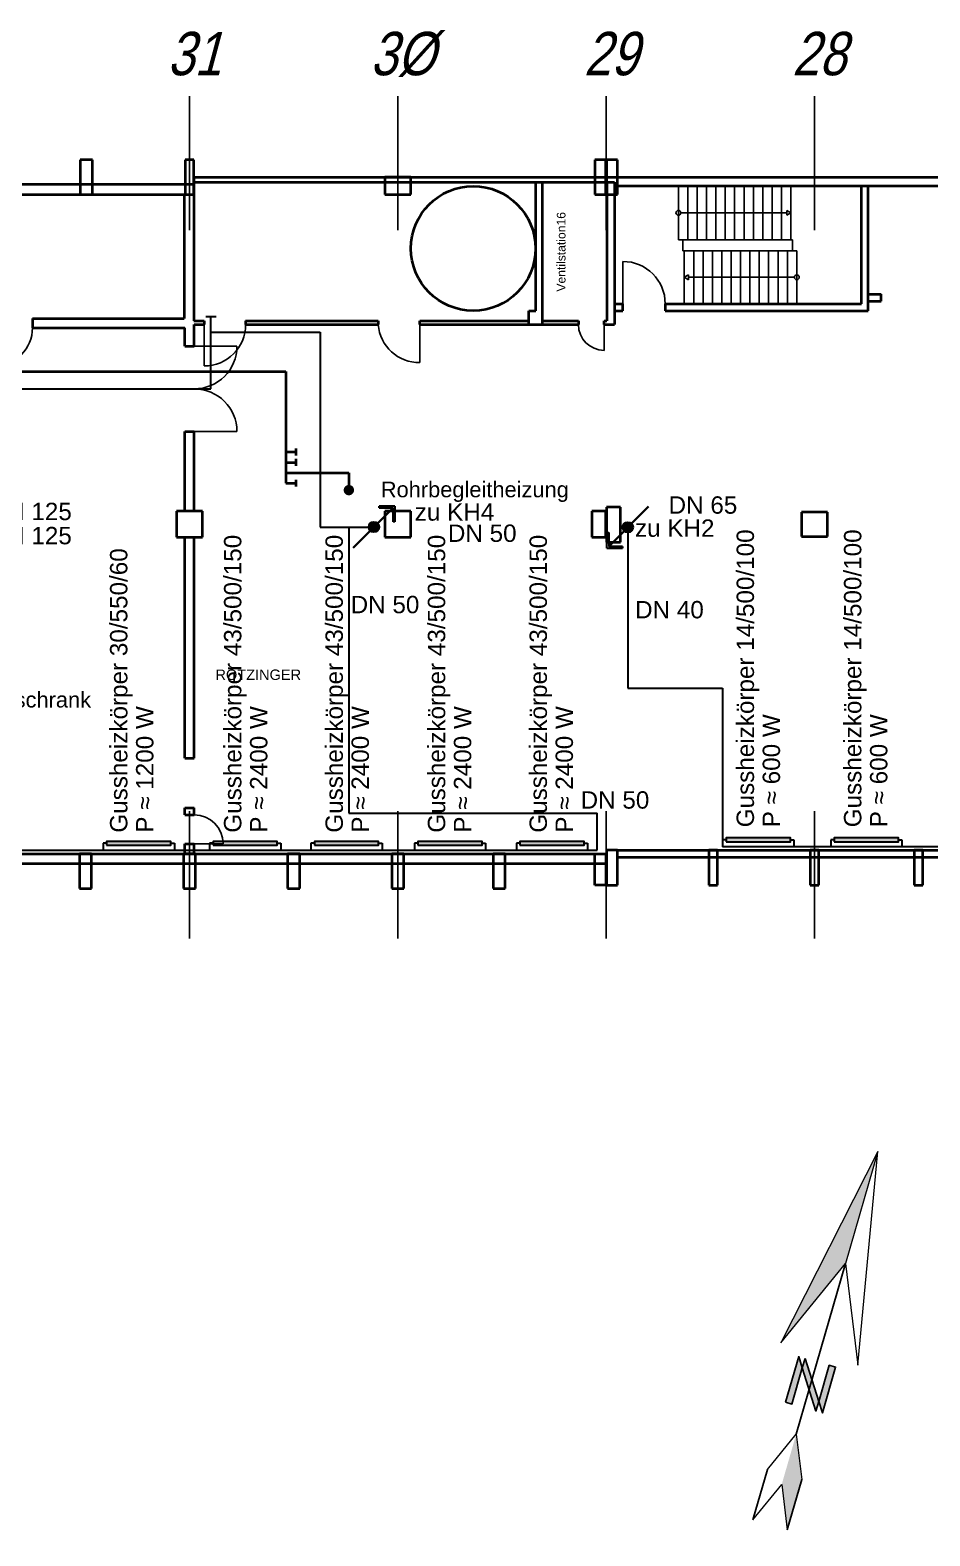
# Model space of a CAD drawing. Header units: millimetres. Extents: x 18890 to 172266, y 49189 to 117799.
# Drawn here: x 67738 to 93655, y 49189 to 92558 of the extents above; entities that cross this region are included whole.
import ezdxf
from ezdxf.enums import TextEntityAlignment as Align

# ---------------------------------------------------------------- set-up
doc = ezdxf.new("R2010")
doc.units = ezdxf.units.MM
doc.linetypes.add('ACAD_ISO10W100', pattern=[18, 12, -3, 0, -3])
for name, color, linetype, lineweight in [('A03_Türen', 254, 'Continuous', 25), ('A04_Treppen', 3, 'Continuous', 25), ('A0_Grundriß', 7, 'Continuous', 40), ('Heiz Wasser +45 Prozess V', 1, 'Continuous', 40), ('Heiz Wasser +50 -Heizkörper Rücklauff', 241, 'Continuous', 30), ('Heiz Wasser +60 -Heizkörper Vorlauf', 6, 'Continuous', 30), ('Heiz Wasser +70 Prozess R', 242, 'Continuous', 40), ('Heiz Wasser +90 Klima V (luftung)', 22, 'Continuous', 40), ('Heiz Wasser +90 Prozess V', 41, 'Continuous', 40)]:
    doc.layers.add(name, color=color, linetype=linetype, lineweight=lineweight)
for name, color, linetype in [('A06_Text', 7, 'Continuous'), ('A06_Text  -Belegung', 253, 'Continuous'), ('A07_Achslinien', 253, 'ACAD_ISO10W100'), ('Nord-Pfeil', 7, 'Continuous')]:
    doc.layers.add(name, color=color, linetype=linetype)
doc.styles.get("Standard").update_dxf_attribs({"font": 'arial.ttf'})

# ---------------------------------------------------------------- blocks, each defined once
blk = doc.blocks.new('Nord-Pfeil 05')
for points in [[(-7207, -37964), (6, -20987), (0, 0)], [(-2248, -41214), (-3442, -39421), (-3440, -47995), (-2246, -47995)], [(-2248, -39421), (-2248, -41214), (2271, -47994), (2271, -46201)], [(2271, -46201), (3465, -47993), (3463, -39419), (2269, -39420)], [(3232, -60537), (14, -52974), (17, -62385), (3234, -69948)]]:
    blk.add_hatch(color=256).paths.add_polyline_path(points)
at = {"linetype": 'Continuous', "lineweight": 20, "ltscale": 0.039687}
for p, q in [((0, 0), (-7207, -37964)), ((0, 0), (6, -20987)), ((7227, -37960), (0, 0)), ((-7207, -37964), (6, -20987)), ((6, -20987), (7227, -37960)), ((-3200, -60538), (14, -52974)), ((14, -52974), (3232, -60537)), ((-3197, -69950), (17, -62385)), ((17, -62385), (3234, -69948))]:
    blk.add_line(p, q, dxfattribs=at)
for p, q in [((6, -20987), (14, -52974)), ((-3197, -69950), (-3200, -60538)), ((3234, -69948), (3232, -60537))]:
    blk.add_line(p, q)
for points in [[(-3440, -47995), (-2246, -47995), (-2248, -41214), (-3442, -39421)], [(2271, -46201), (3465, -47993), (3463, -39419), (2269, -39420)]]:
    blk.add_lwpolyline(points, close=True)
blk.add_lwpolyline([(-2248, -39421), (2271, -46201), (2271, -47994), (-2248, -41214), (-2248, -39421)])

msp = doc.modelspace()

# ---------------------------------------------------------------- hatches: boundary and pattern name
at = {"layer": 'Heiz Wasser +45 Prozess V'}
h = msp.add_hatch(color=256, dxfattribs=at)
h.dxf.hatch_style = 1
h.paths.add_polyline_path([(76769, 79309, 0.198912), (76813, 79203), (77025, 79415, 0.668179)])
h.paths.add_polyline_path([(76813, 79203, 0.668179), (77069, 79309, 0.198912), (77025, 79415)])
at = {"layer": 'Heiz Wasser +50 -Heizkörper Rücklauff'}
h = msp.add_hatch(color=256, dxfattribs=at)
h.dxf.hatch_style = 1
h.paths.add_polyline_path([(77539, 78136, -0.023583), (77529, 78146), (77034, 77651), (77044, 77641)])
h.paths.add_polyline_path([(78191, 78798), (78191, 78398), (78241, 78398), (78241, 78848), (77791, 78848), (77791, 78798)])
h.paths.add_polyline_path([(78181, 78798), (77741, 78358, -0.023583), (77751, 78348), (78191, 78788), (78191, 78798)])
h = msp.add_hatch(color=256, dxfattribs=at)
h.dxf.hatch_style = 1
h.paths.add_polyline_path([(85056, 78350, -0.023583), (85066, 78340), (85561, 78835), (85551, 78845)])
h.paths.add_polyline_path([(84404, 77688), (84404, 78088), (84354, 78088), (84354, 77638), (84804, 77638), (84804, 77688)])
h.paths.add_polyline_path([(84414, 77688), (84854, 78128, -0.023583), (84844, 78138), (84404, 77698), (84404, 77688)])
h = msp.add_hatch(color=256, dxfattribs=at)
h.dxf.hatch_style = 1
h.paths.add_polyline_path([(77790, 78247, 0.198912), (77746, 78353), (77534, 78141, 0.668179)])
h.paths.add_polyline_path([(77746, 78353, 0.668179), (77490, 78247, 0.198912), (77534, 78141)])
h = msp.add_hatch(color=256, dxfattribs=at)
h.dxf.hatch_style = 1
h.paths.add_polyline_path([(84805, 78239, 0.198912), (84849, 78133), (85061, 78345, 0.668179)])
h.paths.add_polyline_path([(84849, 78133, 0.668179), (85105, 78239, 0.198912), (85061, 78345)])
at = {"layer": 'Heiz Wasser +60 -Heizkörper Vorlauf'}
h = msp.add_hatch(color=256, dxfattribs=at)
h.dxf.hatch_style = 1
h.paths.add_polyline_path([(71792, 69082), (71792, 69192), (69942, 69192), (69942, 69082)])
h = msp.add_hatch(color=256, dxfattribs=at)
h.dxf.hatch_style = 1
h.paths.add_polyline_path([(74858, 69082), (74858, 69192), (73008, 69192), (73008, 69082)])
h = msp.add_hatch(color=256, dxfattribs=at)
h.dxf.hatch_style = 1
h.paths.add_polyline_path([(77776, 69082), (77776, 69192), (75926, 69192), (75926, 69082)])
h = msp.add_hatch(color=256, dxfattribs=at)
h.dxf.hatch_style = 1
h.paths.add_polyline_path([(80757, 69082), (80757, 69192), (78907, 69192), (78907, 69082)])
h = msp.add_hatch(color=256, dxfattribs=at)
h.dxf.hatch_style = 1
h.paths.add_polyline_path([(83696, 69082), (83696, 69192), (81846, 69192), (81846, 69082)])
h = msp.add_hatch(color=256, dxfattribs=at)
h.dxf.hatch_style = 1
h.paths.add_polyline_path([(89636, 69182), (89636, 69292), (87786, 69292), (87786, 69182)])
h = msp.add_hatch(color=256, dxfattribs=at)
h.dxf.hatch_style = 1
h.paths.add_polyline_path([(92748, 69182), (92748, 69292), (90898, 69292), (90898, 69182)])

# ---------------------------------------------------------------- linework, layer by layer
at = {"layer": 'A03_Türen'}
for p, q in [((84811, 85895), (84811, 84475)), ((72756, 84185), (72756, 82885)), ((78966, 84185), (78966, 82985)), ((84271, 84185), (84271, 83335)), ((73696, 83455), (72196, 83455)), ((73696, 80995), (72196, 80995)), ((72466, 69125), (73296, 69125))]:
    msp.add_line(p, q, dxfattribs=at)
for centre, radius, start, end in [((84811, 84675), 1220, 0, 90), ((66716, 83985), 1090, 270, 0), ((72756, 84075), 1190, 270, 0), ((78940, 84162), 1177, 184.225, 271.2752), ((84271, 84075), 740, 180, 270), ((72466, 83455), 1230, 270, 0), ((72466, 80995), 1230, 0, 90), ((72466, 69125), 830, 0, 90)]:
    msp.add_arc(centre, radius, start, end, dxfattribs=at)
at = {"layer": 'A04_Treppen', "color": 252, "true_color": 0x939598}
for p, q in [((86411, 88075), (86411, 86515)), ((86681, 88075), (86681, 86515)), ((86951, 88075), (86951, 86515)), ((87221, 88075), (87221, 86515)), ((87491, 88075), (87491, 86515)), ((87761, 88075), (87761, 86515)), ((88031, 88075), (88031, 86515)), ((88301, 88075), (88301, 86515)), ((88571, 88075), (88571, 86515)), ((88841, 88075), (88841, 86515)), ((89111, 88075), (89111, 86515)), ((89381, 88075), (89381, 86515)), ((89651, 88075), (89651, 86515)), ((86481, 87295), (89530, 87295)), ((89530, 87225), (89530, 87365)), ((89530, 87365), (89651, 87295)), ((89651, 87295), (89530, 87225)), ((86411, 86515), (89701, 86515)), ((86541, 86515), (86541, 86205)), ((89701, 86205), (89701, 86515)), ((86541, 86205), (89821, 86205)), ((86581, 84675), (86581, 86205)), ((86851, 84675), (86851, 86205)), ((87121, 84675), (87121, 86205)), ((87391, 84675), (87391, 86205)), ((87661, 84675), (87661, 86205)), ((87931, 84675), (87931, 86205)), ((88201, 84675), (88201, 86205)), ((88471, 84675), (88471, 86205)), ((88741, 84675), (88741, 86205)), ((89011, 84675), (89011, 86205)), ((89281, 84675), (89281, 86205)), ((89551, 84675), (89551, 86205)), ((89821, 84675), (89821, 86205)), ((86581, 85440), (86703, 85510)), ((86703, 85370), (86581, 85440)), ((86703, 85510), (86703, 85370)), ((89751, 85440), (86703, 85440))]:
    msp.add_line(p, q, dxfattribs=at)
for centre in [(86411, 87295), (89821, 85440)]:
    msp.add_circle(centre, 70, dxfattribs=at)
at = {"layer": 'A07_Achslinien'}
for p, q in [((72331, 86795), (72331, 90658)), ((78331, 86795), (78331, 90658)), ((84331, 86795), (84331, 90658)), ((90331, 86795), (90331, 90658)), ((72331, 66393), (72331, 70060)), ((78331, 66393), (78331, 70060)), ((84331, 66393), (84331, 70060)), ((90331, 66393), (90331, 70060))]:
    msp.add_line(p, q, dxfattribs=at)
at = {"layer": 'A0_Grundriß'}
for p, q in [((69531, 88825), (69181, 88825)), ((69181, 88825), (69181, 87825)), ((69531, 87825), (69531, 88825)), ((72456, 88825), (72206, 88825)), ((72206, 88825), (72206, 87825)), ((72456, 87825), (72456, 88825)), ((84321, 88825), (84001, 88825)), ((84001, 88825), (84001, 87825)), ((84321, 87825), (84321, 88825)), ((84661, 88825), (84341, 88825)), ((84341, 88825), (84341, 87825)), ((84661, 87825), (84661, 88825)), ((36206, 88125), (69531, 88125)), ((69531, 88125), (72456, 88125)), ((72456, 88325), (84661, 88325)), ((72456, 88325), (72456, 84185)), ((72456, 88175), (78706, 88175)), ((78706, 88325), (77956, 88325)), ((77956, 88325), (77956, 87825)), ((78706, 87825), (78706, 88325)), ((78706, 88175), (84571, 88175)), ((82301, 84475), (82301, 88175)), ((82501, 84075), (82501, 88175)), ((84351, 88175), (84351, 84185)), ((84571, 88175), (84571, 84075)), ((84571, 88075), (96206, 88075)), ((84661, 88325), (96206, 88325)), ((91681, 84675), (91681, 88075)), ((91881, 84475), (91881, 88075)), ((36456, 87825), (72456, 87825)), ((72176, 87825), (72176, 84255)), ((72206, 87825), (72456, 87825)), ((77956, 87825), (78706, 87825)), ((84001, 87825), (84321, 87825)), ((84341, 87825), (84661, 87825)), ((84571, 84675), (84811, 84675)), ((86031, 84675), (86031, 84475)), ((86031, 84675), (91681, 84675)), ((67806, 84255), (67806, 83985)), ((67806, 84255), (72176, 84255)), ((72456, 84185), (72756, 84185)), ((73946, 84185), (73946, 84075)), ((73946, 84185), (77766, 84185)), ((77766, 84185), (77766, 84075)), ((78966, 84185), (82101, 84185)), ((82101, 84075), (82101, 84475)), ((82101, 84475), (82301, 84475)), ((82501, 84185), (83531, 84185)), ((83531, 84185), (83531, 84075)), ((84271, 84185), (84351, 84185)), ((84571, 84475), (84811, 84475)), ((86031, 84475), (91881, 84475)), ((67806, 83985), (72196, 83985)), ((72196, 83455), (72196, 83985)), ((72466, 84075), (72756, 84075)), ((72466, 83455), (72466, 84075)), ((73946, 84075), (77766, 84075)), ((78966, 84075), (83531, 84075)), ((84271, 84075), (84571, 84075)), ((72196, 78700), (72196, 80995)), ((72466, 78700), (72466, 80995)), ((72706, 78700), (71956, 78700)), ((71956, 78700), (71956, 77950)), ((72706, 77950), (72706, 78700)), ((78706, 78700), (77956, 78700)), ((77956, 78700), (77956, 77950)), ((78706, 77950), (78706, 78700)), ((84321, 78700), (83921, 78700)), ((83921, 78700), (83921, 77950)), ((84321, 77950), (84321, 78700)), ((84741, 78820), (84341, 78820)), ((84341, 78820), (84341, 77810)), ((84741, 77810), (84741, 78820)), ((90706, 78675), (89956, 78675)), ((89956, 78675), (89956, 77975)), ((90706, 77975), (90706, 78675)), ((71956, 77950), (72706, 77950)), ((72196, 71585), (72196, 77950)), ((72466, 71585), (72466, 77950)), ((77956, 77950), (78706, 77950)), ((83921, 77950), (84321, 77950)), ((84341, 77810), (84741, 77810)), ((89956, 77975), (90706, 77975)), ((72196, 71585), (72466, 71585)), ((72196, 69955), (72196, 70155)), ((72196, 70155), (72466, 70155)), ((72196, 69955), (72466, 69955)), ((72466, 69955), (72466, 70155)), ((72196, 68835), (72196, 69125)), ((72466, 68835), (72466, 69125)), ((21531, 68835), (84321, 68835)), ((69156, 68545), (66156, 68545)), ((72156, 68545), (68794, 68545)), ((69506, 68835), (69156, 68835)), ((69156, 68835), (69156, 67835)), ((69506, 67835), (69506, 68835)), ((75156, 68545), (71772, 68545)), ((72506, 68835), (72156, 68835)), ((72156, 68835), (72156, 67835)), ((72506, 67835), (72506, 68835)), ((75506, 68835), (75156, 68835)), ((75156, 68835), (75156, 67835)), ((78156, 68545), (75156, 68545)), ((75506, 67835), (75506, 68835)), ((78506, 68835), (78156, 68835)), ((78156, 68835), (78156, 67835)), ((81076, 68545), (78156, 68545)), ((78506, 67835), (78506, 68835)), ((81426, 68835), (81076, 68835)), ((81076, 68835), (81076, 67835)), ((84311, 68545), (81076, 68545)), ((81426, 67835), (81426, 68835)), ((84001, 67935), (84001, 68835)), ((84001, 68835), (84321, 68835)), ((84321, 68835), (84321, 67935)), ((84661, 68935), (84341, 68935)), ((84341, 68935), (84341, 67935)), ((84661, 68935), (138181, 68935)), ((84661, 67935), (84661, 68935)), ((84661, 68735), (87286, 68735)), ((86830, 68735), (90206, 68735)), ((87536, 68935), (87286, 68935)), ((87286, 68935), (87286, 67935)), ((87536, 67935), (87536, 68935)), ((90456, 68935), (90206, 68935)), ((90206, 68935), (90206, 67935)), ((90456, 68935), (90206, 68935)), ((90206, 68935), (90206, 67935)), ((90206, 68735), (93206, 68735)), ((90206, 68735), (93206, 68735)), ((90456, 67935), (90456, 68935)), ((90456, 67935), (90456, 68935)), ((92927, 68735), (96206, 68735)), ((93456, 68935), (93206, 68935)), ((93206, 68935), (93206, 67935)), ((93456, 67935), (93456, 68935)), ((69156, 67835), (69506, 67835)), ((72156, 67835), (72506, 67835)), ((75156, 67835), (75506, 67835)), ((78156, 67835), (78506, 67835)), ((81076, 67835), (81426, 67835)), ((84321, 67935), (84001, 67935)), ((84341, 67935), (84661, 67935)), ((87286, 67935), (87536, 67935)), ((90206, 67935), (90456, 67935)), ((90206, 67935), (90456, 67935)), ((93206, 67935), (93456, 67935))]:
    msp.add_line(p, q, dxfattribs=at)
at = {"layer": 'A0_Grundriß', "color": 252, "true_color": 0x939598}
for p, q in [((69181, 87825), (69531, 87825)), ((91881, 84955), (92251, 84955)), ((91881, 84755), (92251, 84755)), ((92251, 84755), (92251, 84955))]:
    msp.add_line(p, q, dxfattribs=at)
at = {"layer": 'A0_Grundriß', "ltscale": 0.25}
for p, q in [((84811, 84475), (84811, 84675)), ((72756, 84185), (72756, 84075)), ((78966, 84075), (78966, 84185)), ((84271, 84075), (84271, 84185)), ((72196, 83455), (72466, 83455)), ((72196, 80995), (72466, 80995)), ((72196, 69125), (72466, 69125))]:
    msp.add_line(p, q, dxfattribs=at)
at = {"layer": 'A0_Grundriß', "color": 252, "true_color": 0x939598}
msp.add_circle((80501, 86270), 1795, dxfattribs=at)
at = {"layer": 'Heiz Wasser +45 Prozess V'}
for p, q in [((31957, 82725), (75104, 82725)), ((75104, 82725), (75104, 79509)), ((75104, 80409), (75404, 80409)), ((75404, 80309), (75404, 80509)), ((75104, 80109), (75404, 80109)), ((75104, 79809), (76919, 79809)), ((75404, 80009), (75404, 80209)), ((76919, 79809), (76919, 79309)), ((75104, 79509), (75404, 79509)), ((75404, 79409), (75404, 79609))]:
    msp.add_line(p, q, dxfattribs=at)
at = {"layer": 'Heiz Wasser +50 -Heizkörper Rücklauff'}
for p, q in [((72797, 84309), (73097, 84309)), ((72947, 82230), (72947, 84309)), ((72947, 83858), (76097, 83858)), ((76097, 83858), (76097, 78239)), ((54485, 82230), (72947, 82230)), ((78181, 78798), (77034, 77651)), ((78191, 78788), (77044, 77641)), ((78241, 78848), (77791, 78848)), ((77791, 78798), (77791, 78848)), ((77791, 78798), (78191, 78798)), ((78191, 78398), (78191, 78798)), ((78241, 78848), (78241, 78398)), ((84404, 77698), (85551, 78845)), ((84414, 77688), (85561, 78835)), ((76097, 78239), (77651, 78239)), ((76919, 78239), (76919, 70001)), ((78241, 78398), (78191, 78398)), ((84354, 77638), (84354, 78088)), ((84354, 78088), (84404, 78088)), ((84404, 78088), (84404, 77688)), ((84955, 78089), (84955, 73607)), ((84354, 77638), (84804, 77638)), ((84804, 77688), (84404, 77688)), ((84804, 77688), (84804, 77638)), ((84955, 73607), (87686, 73607)), ((87686, 73607), (87686, 69035)), ((76919, 70001), (84073, 70001)), ((84073, 68935), (84073, 70001))]:
    msp.add_line(p, q, dxfattribs=at)
for centre in [(77640, 78247), (84955, 78239)]:
    msp.add_circle(centre, 150, dxfattribs=at)
at = {"layer": 'Heiz Wasser +60 -Heizkörper Vorlauf'}
for p, q in [((69942, 69137), (69842, 69137)), ((69842, 69137), (69842, 68935)), ((71792, 69137), (71892, 69137)), ((71892, 69137), (71892, 68935)), ((73008, 69137), (72908, 69137)), ((72908, 69137), (72908, 68935)), ((74858, 69137), (74958, 69137)), ((74958, 69137), (74958, 68935)), ((75926, 69137), (75826, 69137)), ((75826, 69137), (75826, 68935)), ((77776, 69137), (77876, 69137)), ((77876, 69137), (77876, 68935)), ((78907, 69137), (78807, 69137)), ((78807, 69137), (78807, 68935)), ((80757, 69137), (80857, 69137)), ((80857, 69137), (80857, 68935)), ((81846, 69137), (81746, 69137)), ((81746, 69137), (81746, 68935)), ((83696, 69137), (83796, 69137)), ((83796, 69137), (83796, 68935)), ((87786, 69237), (87686, 69237)), ((134778, 69035), (87686, 69035)), ((89636, 69237), (89736, 69237)), ((89736, 69237), (89736, 69035)), ((90898, 69237), (90798, 69237)), ((90798, 69237), (90798, 69035)), ((92748, 69237), (92848, 69237)), ((92848, 69237), (92848, 69035)), ((61106, 68935), (84073, 68935))]:
    msp.add_line(p, q, dxfattribs=at)
for points in [[(69942, 69082), (71792, 69082), (71792, 69192), (69942, 69192)], [(73008, 69082), (74858, 69082), (74858, 69192), (73008, 69192)], [(75926, 69082), (77776, 69082), (77776, 69192), (75926, 69192)], [(78907, 69082), (80757, 69082), (80757, 69192), (78907, 69192)], [(81846, 69082), (83696, 69082), (83696, 69192), (81846, 69192)], [(87786, 69182), (89636, 69182), (89636, 69292), (87786, 69292)], [(90898, 69182), (92748, 69182), (92748, 69292), (90898, 69292)]]:
    msp.add_lwpolyline(points, close=True, dxfattribs=at)

# ---------------------------------------------------------------- block references
at = {"layer": 'Nord-Pfeil', "xscale": 0.1600000000053569, "yscale": 0.1600000000053569, "zscale": 0.1600000000053569, "rotation": 343.8670232167164}
msp.add_blockref('Nord-Pfeil 05', (92158, 60261), dxfattribs=at)

# ---------------------------------------------------------------- texts
at = {"layer": 'A06_Text', "lineweight": 25}
msp.add_text('Ventilstation16', height=250, rotation=90, dxfattribs=at).set_placement((83159, 85027))
at = {"layer": 'A06_Text  -Belegung'}
msp.add_text('ROTZINGER', height=300, dxfattribs=at).set_placement((73076, 73842))
at = {"layer": 'A07_Achslinien', "color": 7, "linetype": 'Continuous', "oblique": 15, "width": 0.8}
for s, p in [('31', (72464, 91258)), ('3%%c', (78462, 91258)), ('29', (84464, 91258)), ('28', (90462, 91258))]:
    msp.add_text(s, height=1250, dxfattribs=at).set_placement(p, align=Align.CENTER)
at = {"layer": 'Heiz Wasser +45 Prozess V', "insert": (77839, 79553), "char_height": 450, "attachment_point": 1}
msp.add_mtext_dynamic_manual_height_columns('Rohrbegleitheizung', width=6994.62, gutter_width=1480, heights=[715], dxfattribs=at)
at = {"layer": 'Heiz Wasser +50 -Heizkörper Rücklauff', "char_height": 500, "attachment_point": 1}
for s, width, heights, insert in [('DN 65', 10440.86, [1203], (86128, 79130)), ('zu KH4', 10440.86, [1203], (78817, 78930)), ('DN 50', 10440.86, [1203], (79771, 78318)), ('zu KH2', 10440.86, [1203], (85160, 78465)), ('DN 50', 2341.12, [394], (76970, 76263)), ('DN 40', 10440.86, [1203], (85163, 76116))]:
    msp.add_mtext_dynamic_manual_height_columns(s, width=width, gutter_width=12.5, heights=heights, dxfattribs=dict(at, insert=insert))
at = {"layer": 'Heiz Wasser +60 -Heizkörper Vorlauf', "char_height": 500, "attachment_point": 1, "rotation": 90}
for s, insert in [('Gussheizkörper 14/500/100', (88088, 69598)), ('Gussheizkörper 14/500/100', (91180, 69598)), ('Gussheizkörper 43/500/150', (73322, 69442)), ('Gussheizkörper 43/500/150', (76246, 69442)), ('Gussheizkörper 43/500/150', (79194, 69442)), ('Gussheizkörper 43/500/150', (82124, 69442)), ('Gussheizkörper 30/550/60', (70039, 69442)), ('P ≈ 1200 W', (70789, 69442)), ('P ≈ 2400 W', (74072, 69442)), ('P ≈ 2400 W', (76996, 69442)), ('P ≈ 2400 W', (79944, 69442)), ('P ≈ 2400 W', (82874, 69442)), ('P ≈ 600 W', (88838, 69598)), ('P ≈ 600 W', (91930, 69598))]:
    msp.add_mtext_dynamic_manual_height_columns(s, width=10440.86, gutter_width=12.5, heights=[1203], dxfattribs=dict(at, insert=insert))
at = {"layer": 'Heiz Wasser +60 -Heizkörper Vorlauf', "insert": (83594, 70635), "char_height": 500, "attachment_point": 1}
msp.add_mtext_dynamic_manual_height_columns('DN 50', width=2341.12, gutter_width=12.5, heights=[394], dxfattribs=at)
at = {"layer": 'Heiz Wasser +70 Prozess R', "insert": (66571, 78945), "char_height": 500, "attachment_point": 1}
msp.add_mtext_dynamic_manual_height_columns('DN 125', width=10440.86, gutter_width=12.5, heights=[1203], dxfattribs=at)
at = {"layer": 'Heiz Wasser +90 Klima V (luftung)', "insert": (66571, 78249), "char_height": 500, "attachment_point": 1}
msp.add_mtext_dynamic_manual_height_columns('DN 125', width=10440.86, gutter_width=12.5, heights=[1203], dxfattribs=at)
at = {"layer": 'Heiz Wasser +90 Prozess V', "insert": (65267, 73498), "char_height": 450, "attachment_point": 1}
msp.add_mtext_dynamic_manual_height_columns('Wärmeschrank', width=6994.62, gutter_width=1480, heights=[715], dxfattribs=at)

doc.saveas('drawing.dxf')
